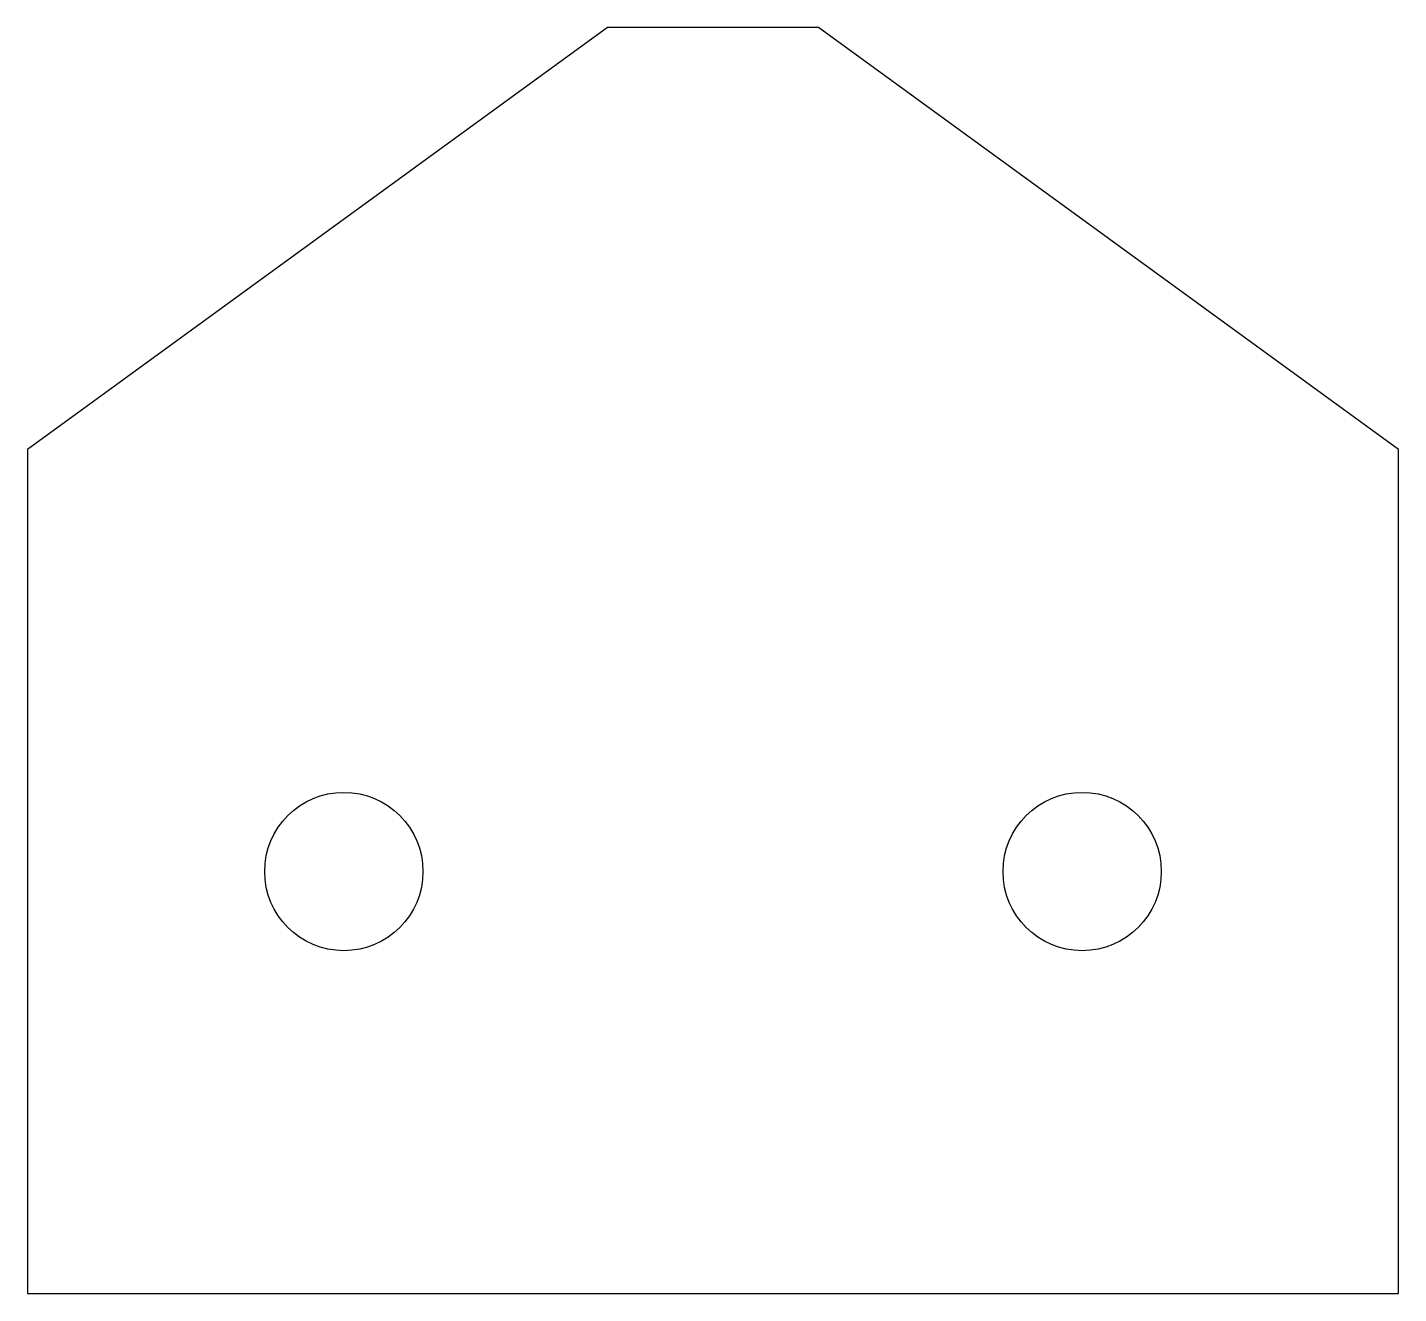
# Model space of a CAD drawing. Header units: inches. Extents: x 2 to 3.63, y 2 to 3.5.
import ezdxf

# ---------------------------------------------------------------- set-up
doc = ezdxf.new("R2010")
doc.units = ezdxf.units.IN
doc.header["$MEASUREMENT"] = 0
doc.layers.get('0').update_dxf_attribs({"linetype": 'CONTINUOUS'})

msp = doc.modelspace()

# ---------------------------------------------------------------- linework, layer by layer
for p, q in [((2.6875, 3.5, 0.05), (2, 3, 0.05)), ((2.9375, 3.5, 0.05), (2.6875, 3.5, 0.05)), ((3.625, 3, 0.05), (2.9375, 3.5, 0.05)), ((2, 3, 0.05), (2, 2, 0.05)), ((3.625, 2, 0.05), (3.625, 3, 0.05)), ((2, 2, 0.05), (3.625, 2, 0.05))]:
    msp.add_line(p, q)
for centre in [(2.375, 2.5), (3.25, 2.5)]:
    msp.add_circle(centre, 0.0938)

doc.saveas('drawing.dxf')
